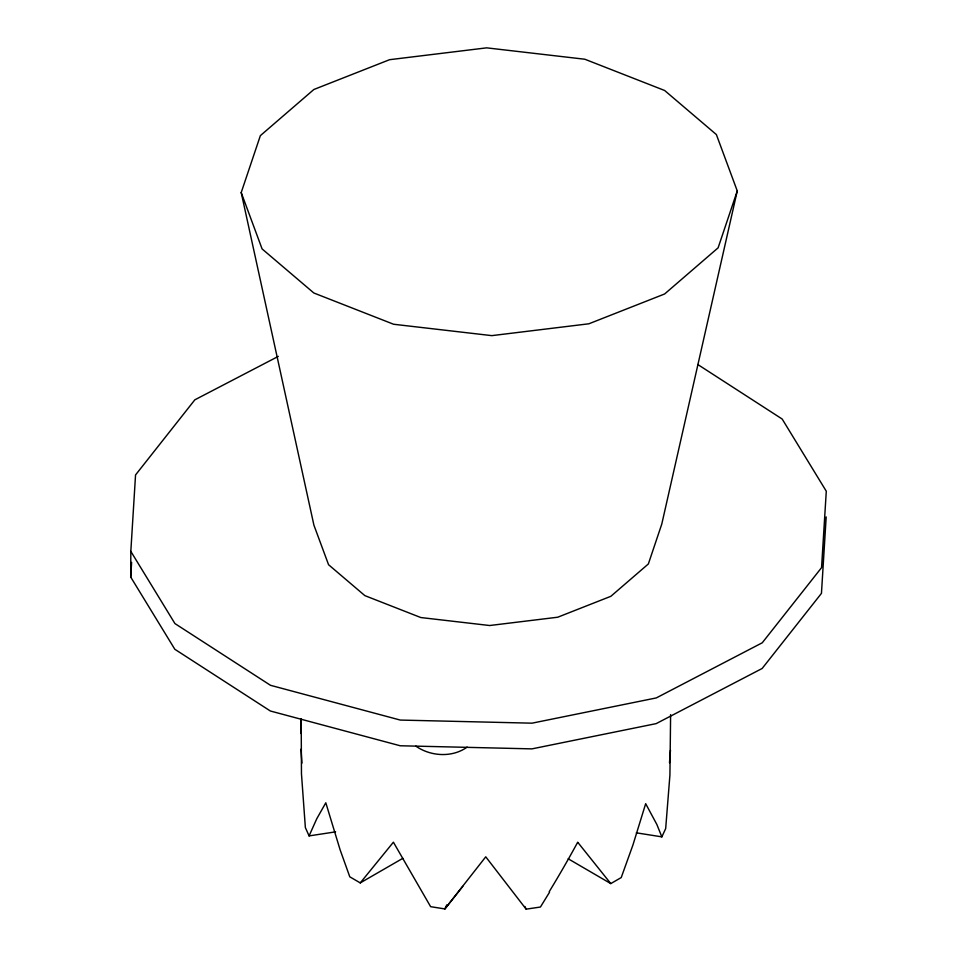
<?xml version="1.0" encoding="UTF-8"?>
<svg xmlns="http://www.w3.org/2000/svg" width="957" height="957" viewBox="0 0 957 957"><rect width="100%" height="100%" fill="white"/><g stroke="black" fill="none" stroke-linecap="round" stroke-linejoin="round"><path stroke-width="1.44" d="M826.178 516.924L821.453 593.352L762.155 668.476L656.179 723.624L531.936 748.876L400.193 745.766L270.388 711.015L174.82 649.265L130.714 577.071L130.822 551.376L135.547 474.947L194.845 399.823L278.296 356.387M636.333 832.829L661.849 836.861L665.677 828.595L669.924 774.991L670.606 714.64M335.608 831.86L309.087 835.904L305.367 827.602L301.467 773.83L301.192 719.712M670.474 750.168L669.493 762.729M130.714 577.071L131.623 562.381M737.261 190.933L661.789 524.041L648.356 563.96L610.853 596.307L557.728 617.217L489.661 625.519L420.805 617.54L364.856 595.625L328.562 564.714L313.92 525.19L241.212 192.548L260.364 135.643L313.848 89.503L389.583 59.693L486.658 47.85L584.847 59.238L664.625 90.484L716.374 134.566L737.261 190.933L718.109 247.839L664.625 293.978L588.89 323.789L491.814 335.632L393.626 324.256L313.848 292.998L262.098 248.928L241.212 192.548M309.087 835.904L316.779 818.725L325.811 802.791L340.13 849.864L349.795 876.827L360.263 882.904L402.849 858.321M446.763 904.879L444.885 908.935L430.626 906.674L393.399 842.196L360.263 882.904M549.533 892.235L540.43 907.033L526.135 909.15L485.749 856.814L444.885 908.935L462.781 886.373M467.148 747.094C452.242 757.848 430.542 756.461 415.864 746.137M568.183 858.776L610.781 883.598L621.225 877.569L632.936 844.983L645.676 803.677L656.873 824.515L661.849 836.861M697.785 364.509L782.18 419.034L826.286 491.228L821.561 567.645L762.262 642.781L656.287 697.928L532.044 723.169L400.289 720.071L270.496 685.308L174.928 623.569L130.822 551.376M578.088 842.71L610.781 883.598M524.891 906.435L526.135 909.15M301.945 763.124L301 749.14M577.717 842.196A646.681 309.877 -70.5 0 1 549.222 891.661M301.252 718.791L301.204 733.612L301.276 718.731"/></g></svg>
